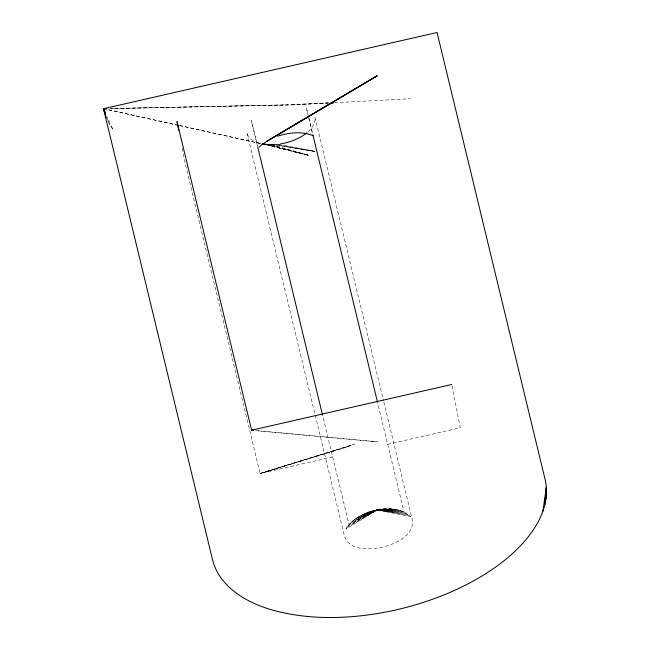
<?xml version="1.0" encoding="UTF-8"?>
<svg xmlns="http://www.w3.org/2000/svg" width="650" height="650" viewBox="0 0 650 650"><rect width="100%" height="100%" fill="white"/><g stroke="black" fill="none" stroke-linecap="round" stroke-linejoin="round"><path stroke-width="0.49" stroke-dasharray="3.25 2.44" d="M374.969 510.421L377.114 509.966L410.637 516.717C392.502 500.858 358.028 509.901 345.621 529.279L377.114 509.966L379.259 509.592M308.173 131.666C312.227 128.001 315.957 122.712 314.925 116.968L383.541 400.806M346.255 528.028L377.114 509.966L383.541 509.064M347.027 526.768L377.114 509.966L385.661 508.918M347.921 525.525L377.114 509.966L387.749 508.852M350.066 523.079L377.114 509.966L389.797 508.861M351.309 521.893L377.114 509.966L391.804 508.95M352.658 520.731L377.114 509.966L393.762 509.121M332.67 456.934L260.114 473.517L354.453 444.194L346.426 447.224L260.114 473.517L185.494 164.84L181.829 146.136M354.112 519.594L377.114 509.966L395.663 509.364M355.664 518.505L377.114 509.966L397.483 509.689M357.297 517.449L377.114 509.966L399.238 510.087M359.027 516.441L377.114 509.966L400.912 510.559M360.831 515.483L377.114 509.966L402.496 511.103M362.7 514.572L377.114 509.966L403.983 511.712L377.674 402.943M350.342 445.583L260.114 473.517L348.351 446.379M364.634 513.727L377.114 509.966L405.373 512.395M366.624 512.931L377.114 509.966L406.656 513.142M368.656 512.2L377.114 509.966L407.834 513.955M370.736 511.542L377.114 509.966L408.882 514.824M387.684 444.364L460.241 427.781L451.937 385.466M328.388 102.846L285.862 104.975L110.597 108.574L294.125 104.869L328.404 103.058M334.457 102.741L410.069 98.751M292.118 104.772L328.412 102.919M110.606 108.566L287.983 104.837M371.467 441.504L377.488 441.773L255.645 430.584L373.514 441.512M276.648 145.478L314.99 151.466M278.72 145.454L314.998 151.434M280.938 145.381L314.925 151.377L282.059 145.039M409.817 515.742L377.114 509.966L348.936 524.298L322.457 414.741M178.571 125.312L107.461 109.59L178.425 125.328M179.554 125.531L261.999 143.877M179.408 125.548L260.244 143.479M271.733 146.266L308.742 155.334L275.632 145.827M271.635 146.136L308.742 155.334L275.543 146.299M272.561 146.177L308.742 155.334L273.544 146.144M258.57 143C253.476 141.448 248.024 138.109 246.878 132.511L344.557 536.599C349.984 551.038 369.761 549.762 382.192 547.227C394.834 543.961 413.034 536.575 412.604 521.048L383.776 401.798M107.949 121.461L113.149 129.959L107.274 117.024M107.339 118.633L109.777 124.946M308.449 116.496L306.304 107.632L307.938 114.4M308.685 117.479L312.739 134.241M258.05 148.257L251.257 120.209L257.684 146.819M308.872 118.276L313.072 135.688"/><path stroke-width="0.97" d="M545.951 499.062L546.374 487.224L545.586 481.488L437.052 32.5L103.504 108.721L212.038 557.7C218.506 588.201 249.722 604.533 277.55 611.447C316.55 620.961 357.606 618.467 396.516 609.806C435.825 600.6 474.232 584.707 505.887 559.268C527.312 541.58 548.007 516.669 546.374 487.224L542.896 511.225M544.757 505.115L546.374 487.224M259.163 147.062L261.763 144.706M306.824 132.836C299.203 138.921 289.77 142.391 280.223 143.975M263.217 143.577L377.13 75.806L266.402 141.424M269.937 139.457L377.13 75.806M277.761 136.175C289.047 132.543 301.844 131.072 313.072 135.688M451.75 384.483L251.615 430.211L177.003 121.534L178.734 130.39M331.427 102.895L333.45 102.789M331.411 102.692L333.426 102.594M331.435 102.765L333.45 102.668M104.975 113.303L103.504 108.721L106.551 108.656L103.504 108.721L106.34 117.918M104.902 112.328L103.504 108.721L106.543 108.656M265.094 144.666L261.999 143.877L269.685 144.698L280.061 144.657M274.682 145.169L271.741 144.714L273.683 145.267M263.819 144.194L265.777 144.682M265.72 144.446L268.653 145.186M267.678 144.609L270.611 145.373M269.685 144.698L271.635 145.234M103.504 108.721L105.186 112.409M312.967 135.2L377.536 402.317M257.928 147.802L322.457 414.741M253.63 430.398L251.615 430.211L253.63 430.406"/></g></svg>
